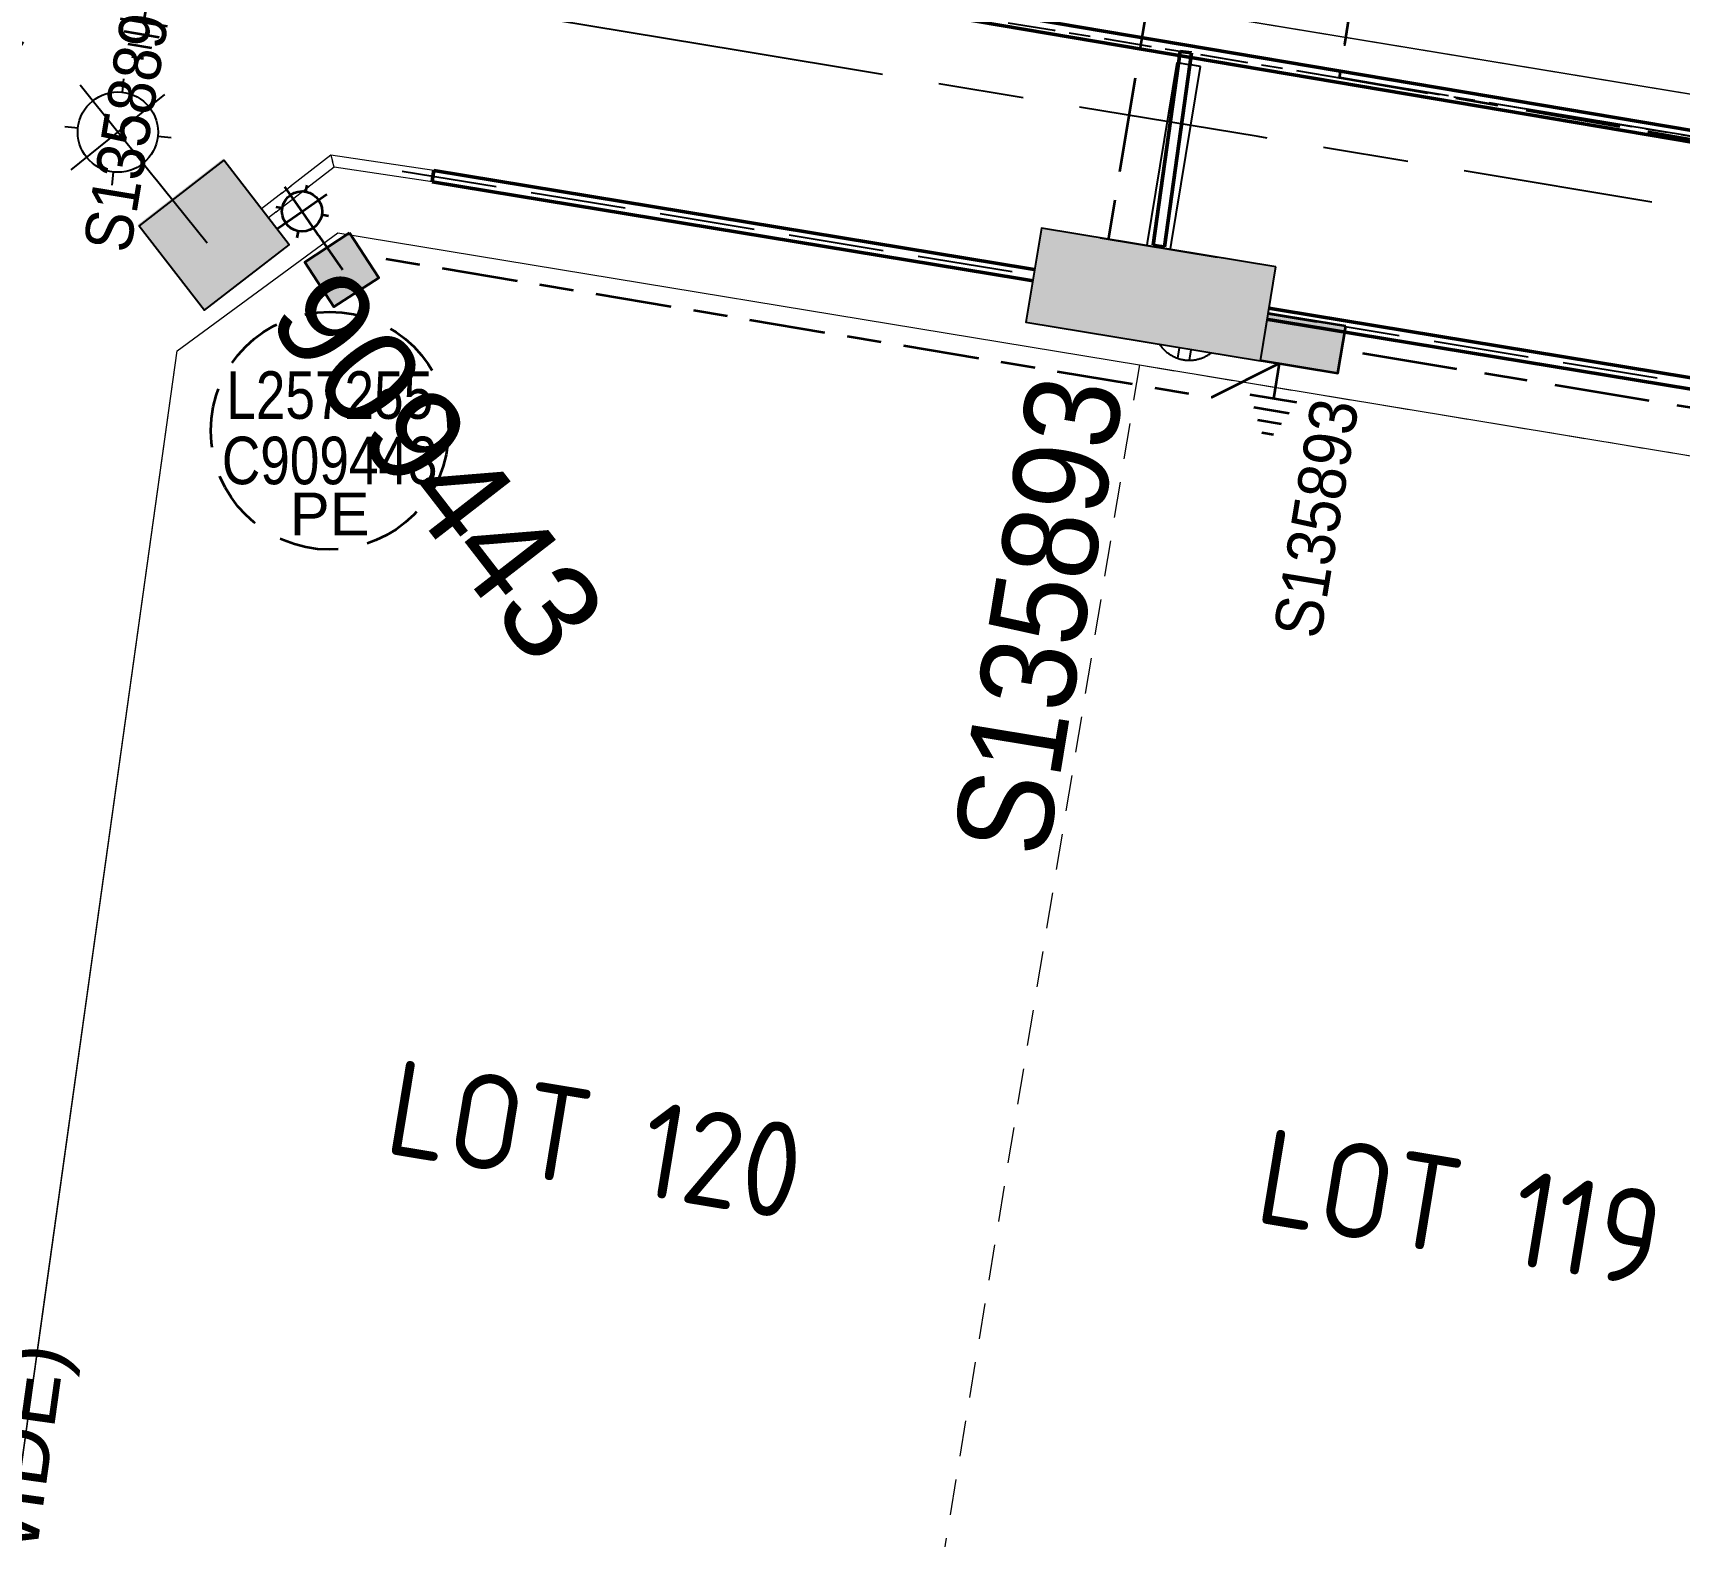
# Model space of a CAD drawing. Header units: metres. Extents: x 301573 to 309518, y 6281168 to 6284857.
# Drawn here: x 302810.7 to 302880, y 6282937.5 to 6283000.7 of the extents above; entities that cross this region are included whole.
import ezdxf
from ezdxf.enums import TextEntityAlignment as Align

# ---------------------------------------------------------------- set-up
doc = ezdxf.new("R2010")
doc.units = ezdxf.units.M
for name, pattern in [('Cable Exist UG', [8.2, 4, -1.2, 1.8, -1.2]), ('Dash', [5, 3, -2]), ('DASHED', [0.75, 0.5, -0.25]), ('DOT', [6.35, 0, -6.35]), ('IE Trench LV', [5.5, 4, -1.5])]:
    doc.linetypes.add(name, pattern=pattern)
doc.layers.get('0').update_dxf_attribs({"color": 6})
doc.layers.add('_User Miscellaneous2', color=31, linetype='Continuous', lineweight=13, transparency=0.3)
for name, color, linetype, lineweight in [('_User_LV_Exist', 5, 'Continuous', 35), ('_User_SL_Exist', 4, 'Continuous', 35), ('Cadastre Developer_SP_NEW', 70, 'Continuous', 15), ('Cadastre Roads_SP_NEW', 42, 'Continuous', 15)]:
    doc.layers.add(name, color=color, linetype=linetype, lineweight=lineweight)
for name, color, linetype in [('Duct_SP_NEW', 2, 'Continuous'), ('Equip_LV_NEW', 2, 'Continuous'), ('Equip_SP_SL_EXT', 7, 'Continuous'), ('Mains_HV_New_U72', 2, 'Cable x'), ('Notes', 7, 'Continuous'), ('SupportsUG_SP_LV_NEW', 2, 'Continuous'), ('SupportsUG_SP_LV_SL_NEW', 2, 'Continuous'), ('Trench_SP_NEW', 2, 'Continuous'), ('UG_Details_SP_MISC', 7, 'Continuous')]:
    doc.layers.add(name, color=color, linetype=linetype)
doc.styles.add('DevPlan', font='isocp.shx', dxfattribs={"height": 2})
doc.styles.add('ieISOCP', font='arial.ttf', dxfattribs={"height": 1.5})
doc.styles.add('SL_LABEL', font='arial.ttf', dxfattribs={"height": 2})
doc.styles.get("Standard").update_dxf_attribs({"font": 'arial.ttf'})
doc.linetypes.add('Cable New UG', pattern='A,7,-0.25,["x",Standard,S=2,R=0,X=0.2,Y=-0.8],-2.1', length=9.35)
doc.linetypes.add('Cable x', pattern='A,5,-0.25,["x",Standard,S=2,R=0,X=0,Y=-0.8],-1.5', length=6.75)

# ---------------------------------------------------------------- blocks, each defined once
blk = doc.blocks.new('*U335')
at = {"width": 0.9}
blk.add_attdef('ASSET_NUM', text='', height=2, dxfattribs=at).set_placement((4, 2), align=Align.MIDDLE_LEFT)
for tag, p, flags in [('SUBURB', (-2, 0), 1), ('STREETNAME', (-1.8, 0), 9), ('PARENT', (-1.6, 0), 9), ('NOTES', (-1.4, 0), 9), ('LOCATION', (-1.2, 0), 9), ('LEGEND', (-1, 0), 9), ('USAGE', (-0.8, 0), 9), ('SUPPORT_TYPE', (-0.6, 0), 9), ('STATE', (-0.4, 0), 9), ('OWNED_BY', (-0.2, 0), 9)]:
    blk.add_attdef(tag, p, '', height=0.2, rotation=270, dxfattribs=dict(flags=flags))
blk.add_wipeout([(1, 2.5), (1, -2.5), (-1, -2.5), (-1, 2.5)])
at = {"layer": 'Notes'}
h = blk.add_hatch(color=256, dxfattribs=at)
h.dxf.hatch_style = 1
h.paths.add_polyline_path([(-1, 2.5), (-1, -1.25), (-1, 1.25), (-1, -2.5), (1, -2.5), (1, 2.5)])
blk.add_lwpolyline([(-1, 2.5), (-1, -1.25), (-1, 1.25), (-1, -2.5), (1, -2.5), (1, 2.5)], close=True)
blk = doc.blocks.new('*U262')
at = {"layer": 'Notes'}
h = blk.add_hatch(color=256, dxfattribs=at)
h.dxf.hatch_style = 1
h.paths.add_polyline_path([(-1.158, 1.14), (-1.158, -1.14), (1.122, -1.14), (1.122, 1.14)])
blk.add_lwpolyline([(-1.125, 1.125), (-1.125, -1.125), (1.125, -1.125), (1.125, 1.125)], close=True)
at = {"width": 0.9, "flags": 8}
blk.add_attdef('ASSET_NUM', text='', height=1.5, dxfattribs=at).set_placement((-50.753, 88.36), align=Align.MIDDLE_LEFT)
at = {"flags": 1}
blk.add_attdef('Z', (-55.517, 85.5), '', height=0.15, rotation=270, dxfattribs=at)
at = {"flags": 9}
for tag, p in [('NOTES', (-55.253, 85.5)), ('SUBURB', (-55.103, 85.5)), ('STREETNAME', (-54.953, 85.5)), ('LOCATION', (-54.803, 85.5)), ('LEGEND', (-54.653, 85.5)), ('USAGE', (-54.503, 85.5)), ('STATE', (-54.353, 85.5)), ('OWNED_BY', (-54.203, 85.5)), ('COLUMN_TYPE', (-54.053, 85.5)), ('STREET_CODE', (-53.903, 85.5)), ('STRUCTURE_PLANT_NUMBER', (-53.73, 85.5))]:
    blk.add_attdef(tag, text='', height=0.15, rotation=270, dxfattribs=at).set_placement(p, align=Align.MIDDLE_LEFT)
blk = doc.blocks.new('LV_UG_LINKS_CLOSED_NEW')
at = {"layer": 'Equip_LV_NEW'}
for tag, flags, p in [('ACTUAL_STATUS', 9, (3, -2)), ('OPERATING_VOLTAGE', 9, (3, -2.6)), ('ORIENTATION', 9, (3, -2.8)), ('CONSTRUCTED_VOLTAGE', 9, (3, -2.2)), ('NO_PHASES', 9, (3, -2.4)), ('STATE', 9, (3, -3)), ('SWITCH_TYPE', 9, (3, -3.2)), ('USAGE', 9, (3, -3.4)), ('OWNED_BY', 9, (3, -3.8)), ('OPERATED_BY', 9, (3, -4)), ('NOTES', 9, (3, -3.6)), ('MAINTAINED_BY', 9, (3, -4.2)), ('TYPE', 9, (3, -4.6)), ('Z', 1, (3, -4.8)), ('NUMBER_OF_PHASES', 9, (3, -4.4))]:
    blk.add_attdef(tag, text='', height=0.2, dxfattribs=dict(at, flags=flags)).set_placement(p, align=Align.MIDDLE_LEFT)
blk.add_wipeout([(4, 1.5), (3.963, 1.5), (3.926, 1.498), (3.89, 1.496), (3.853, 1.493), (3.816, 1.489), (3.78, 1.484), (3.744, 1.478), (3.707, 1.471), (3.671, 1.464), (3.636, 1.455), (3.6, 1.446), (3.565, 1.435), (3.529, 1.424), (3.495, 1.412), (3.46, 1.399), (3.426, 1.386), (3.392, 1.371), (3.359, 1.356), (3.326, 1.34), (3.293, 1.323), (3.261, 1.305), (3.229, 1.287), (3.198, 1.267), (3.167, 1.247), (3.136, 1.226), (3.106, 1.205), (3.077, 1.183), (3.048, 1.16), (3.02, 1.136), (2.993, 1.111), (2.966, 1.086), (2.939, 1.061), (2.914, 1.034), (2.889, 1.007), (2.864, 0.98), (2.84, 0.952), (2.817, 0.923), (2.795, 0.894), (2.774, 0.864), (2.753, 0.833), (2.733, 0.802), (2.713, 0.771), (2.695, 0.739), (2.677, 0.707), (2.66, 0.674), (2.644, 0.641), (2.629, 0.608), (2.614, 0.574), (2.601, 0.54), (2.588, 0.505), (2.576, 0.471), (2.565, 0.435), (2.554, 0.4), (2.545, 0.364), (2.536, 0.329), (2.529, 0.293), (2.522, 0.256), (2.516, 0.22), (2.511, 0.184), (2.507, 0.147), (2.504, 0.11), (2.502, 0.074), (2.5, 0.037), (2.5, 0), (2.5, -0.037), (2.502, -0.074), (2.504, -0.11), (2.507, -0.147), (2.511, -0.184), (2.516, -0.22), (2.522, -0.256), (2.529, -0.293), (2.536, -0.329), (2.545, -0.364), (2.554, -0.4), (2.565, -0.435), (2.576, -0.471), (2.588, -0.505), (2.601, -0.54), (2.614, -0.574), (2.629, -0.608), (2.644, -0.641), (2.66, -0.674), (2.677, -0.707), (2.695, -0.739), (2.713, -0.771), (2.733, -0.802), (2.753, -0.833), (2.774, -0.864), (2.795, -0.894), (2.817, -0.923), (2.84, -0.952), (2.864, -0.98), (2.889, -1.007), (2.914, -1.034), (2.939, -1.061), (2.966, -1.086), (2.993, -1.111), (3.02, -1.136), (3.048, -1.16), (3.077, -1.183), (3.106, -1.205), (3.136, -1.226), (3.167, -1.247), (3.198, -1.267), (3.229, -1.287), (3.261, -1.305), (3.293, -1.323), (3.326, -1.34), (3.359, -1.356), (3.392, -1.371), (3.426, -1.386), (3.46, -1.399), (3.495, -1.412), (3.529, -1.424), (3.565, -1.435), (3.6, -1.446), (3.636, -1.455), (3.671, -1.464), (3.707, -1.471), (3.744, -1.478), (3.78, -1.484), (3.816, -1.489), (3.853, -1.493), (3.89, -1.496), (3.926, -1.498), (3.963, -1.5), (4, -1.5), (4.037, -1.5), (4.074, -1.498), (4.11, -1.496), (4.147, -1.493), (4.184, -1.489), (4.22, -1.484), (4.256, -1.478), (4.293, -1.471), (4.329, -1.464), (4.364, -1.455), (4.4, -1.446), (4.435, -1.435), (4.471, -1.424), (4.505, -1.412), (4.54, -1.399), (4.574, -1.386), (4.608, -1.371), (4.641, -1.356), (4.674, -1.34), (4.707, -1.323), (4.739, -1.305), (4.771, -1.287), (4.802, -1.267), (4.833, -1.247), (4.864, -1.226), (4.894, -1.205), (4.923, -1.183), (4.952, -1.16), (4.98, -1.136), (5.007, -1.111), (5.034, -1.086), (5.061, -1.061), (5.086, -1.034), (5.111, -1.007), (5.136, -0.98), (5.16, -0.952), (5.183, -0.923), (5.205, -0.894), (5.226, -0.864), (5.247, -0.833), (5.267, -0.802), (5.287, -0.771), (5.305, -0.739), (5.323, -0.707), (5.34, -0.674), (5.356, -0.641), (5.371, -0.608), (5.386, -0.574), (5.399, -0.54), (5.412, -0.505), (5.424, -0.471), (5.435, -0.435), (5.446, -0.4), (5.455, -0.364), (5.464, -0.329), (5.471, -0.293), (5.478, -0.256), (5.484, -0.22), (5.489, -0.184), (5.493, -0.147), (5.496, -0.11), (5.498, -0.074), (5.5, -0.037), (5.5, 0), (5.5, 0.037), (5.498, 0.074), (5.496, 0.11), (5.493, 0.147), (5.489, 0.184), (5.484, 0.22), (5.478, 0.256), (5.471, 0.293), (5.464, 0.329), (5.455, 0.364), (5.446, 0.4), (5.435, 0.435), (5.424, 0.471), (5.412, 0.505), (5.399, 0.54), (5.386, 0.574), (5.371, 0.608), (5.356, 0.641), (5.34, 0.674), (5.323, 0.707), (5.305, 0.739), (5.287, 0.771), (5.267, 0.802), (5.247, 0.833), (5.226, 0.864), (5.205, 0.894), (5.183, 0.923), (5.16, 0.952), (5.136, 0.98), (5.111, 1.007), (5.086, 1.034), (5.061, 1.061), (5.034, 1.086), (5.007, 1.111), (4.98, 1.136), (4.952, 1.16), (4.923, 1.183), (4.894, 1.205), (4.864, 1.226), (4.833, 1.247), (4.802, 1.267), (4.771, 1.287), (4.739, 1.305), (4.707, 1.323), (4.674, 1.34), (4.641, 1.356), (4.608, 1.371), (4.574, 1.386), (4.54, 1.399), (4.505, 1.412), (4.471, 1.424), (4.435, 1.435), (4.4, 1.446), (4.364, 1.455), (4.329, 1.464), (4.293, 1.471), (4.256, 1.478), (4.22, 1.484), (4.184, 1.489), (4.147, 1.493), (4.11, 1.496), (4.074, 1.498), (4.037, 1.5)]).dxf.layer = 'Equip_LV_NEW'
for p, q in [((3.75, 1.479), (3.75, -1.479)), ((4.25, 1.479), (4.25, -1.479))]:
    blk.add_line(p, q, dxfattribs=at)
at = {"layer": 'Equip_LV_NEW', "flags": 128}
blk.add_lwpolyline([(4, 1.5), (3.963, 1.5), (3.926, 1.498), (3.89, 1.496), (3.853, 1.493), (3.816, 1.489), (3.78, 1.484), (3.744, 1.478), (3.707, 1.471), (3.671, 1.464), (3.636, 1.455), (3.6, 1.446), (3.565, 1.435), (3.529, 1.424), (3.495, 1.412), (3.46, 1.399), (3.426, 1.386), (3.392, 1.371), (3.359, 1.356), (3.326, 1.34), (3.293, 1.323), (3.261, 1.305), (3.229, 1.287), (3.198, 1.267), (3.167, 1.247), (3.136, 1.226), (3.106, 1.205), (3.077, 1.183), (3.048, 1.16), (3.02, 1.136), (2.993, 1.111), (2.966, 1.086), (2.939, 1.061), (2.914, 1.034), (2.889, 1.007), (2.864, 0.98), (2.84, 0.952), (2.817, 0.923), (2.795, 0.894), (2.774, 0.864), (2.753, 0.833), (2.733, 0.802), (2.713, 0.771), (2.695, 0.739), (2.677, 0.707), (2.66, 0.674), (2.644, 0.641), (2.629, 0.608), (2.614, 0.574), (2.601, 0.54), (2.588, 0.505), (2.576, 0.471), (2.565, 0.435), (2.554, 0.4), (2.545, 0.364), (2.536, 0.329), (2.529, 0.293), (2.522, 0.256), (2.516, 0.22), (2.511, 0.184), (2.507, 0.147), (2.504, 0.11), (2.502, 0.074), (2.5, 0.037), (2.5, 0), (2.5, -0.037), (2.502, -0.074), (2.504, -0.11), (2.507, -0.147), (2.511, -0.184), (2.516, -0.22), (2.522, -0.256), (2.529, -0.293), (2.536, -0.329), (2.545, -0.364), (2.554, -0.4), (2.565, -0.435), (2.576, -0.471), (2.588, -0.505), (2.601, -0.54), (2.614, -0.574), (2.629, -0.608), (2.644, -0.641), (2.66, -0.674), (2.677, -0.707), (2.695, -0.739), (2.713, -0.771), (2.733, -0.802), (2.753, -0.833), (2.774, -0.864), (2.795, -0.894), (2.817, -0.923), (2.84, -0.952), (2.864, -0.98), (2.889, -1.007), (2.914, -1.034), (2.939, -1.061), (2.966, -1.086), (2.993, -1.111), (3.02, -1.136), (3.048, -1.16), (3.077, -1.183), (3.106, -1.205), (3.136, -1.226), (3.167, -1.247), (3.198, -1.267), (3.229, -1.287), (3.261, -1.305), (3.293, -1.323), (3.326, -1.34), (3.359, -1.356), (3.392, -1.371), (3.426, -1.386), (3.46, -1.399), (3.495, -1.412), (3.529, -1.424), (3.565, -1.435), (3.6, -1.446), (3.636, -1.455), (3.671, -1.464), (3.707, -1.471), (3.744, -1.478), (3.78, -1.484), (3.816, -1.489), (3.853, -1.493), (3.89, -1.496), (3.926, -1.498), (3.963, -1.5), (4, -1.5), (4.037, -1.5), (4.074, -1.498), (4.11, -1.496), (4.147, -1.493), (4.184, -1.489), (4.22, -1.484), (4.256, -1.478), (4.293, -1.471), (4.329, -1.464), (4.364, -1.455), (4.4, -1.446), (4.435, -1.435), (4.471, -1.424), (4.505, -1.412), (4.54, -1.399), (4.574, -1.386), (4.608, -1.371), (4.641, -1.356), (4.674, -1.34), (4.707, -1.323), (4.739, -1.305), (4.771, -1.287), (4.802, -1.267), (4.833, -1.247), (4.864, -1.226), (4.894, -1.205), (4.923, -1.183), (4.952, -1.16), (4.98, -1.136), (5.007, -1.111), (5.034, -1.086), (5.061, -1.061), (5.086, -1.034), (5.111, -1.007), (5.136, -0.98), (5.16, -0.952), (5.183, -0.923), (5.205, -0.894), (5.226, -0.864), (5.247, -0.833), (5.267, -0.802), (5.287, -0.771), (5.305, -0.739), (5.323, -0.707), (5.34, -0.674), (5.356, -0.641), (5.371, -0.608), (5.386, -0.574), (5.399, -0.54), (5.412, -0.505), (5.424, -0.471), (5.435, -0.435), (5.446, -0.4), (5.455, -0.364), (5.464, -0.329), (5.471, -0.293), (5.478, -0.256), (5.484, -0.22), (5.489, -0.184), (5.493, -0.147), (5.496, -0.11), (5.498, -0.074), (5.5, -0.037), (5.5, 0), (5.5, 0.037), (5.498, 0.074), (5.496, 0.11), (5.493, 0.147), (5.489, 0.184), (5.484, 0.22), (5.478, 0.256), (5.471, 0.293), (5.464, 0.329), (5.455, 0.364), (5.446, 0.4), (5.435, 0.435), (5.424, 0.471), (5.412, 0.505), (5.399, 0.54), (5.386, 0.574), (5.371, 0.608), (5.356, 0.641), (5.34, 0.674), (5.323, 0.707), (5.305, 0.739), (5.287, 0.771), (5.267, 0.802), (5.247, 0.833), (5.226, 0.864), (5.205, 0.894), (5.183, 0.923), (5.16, 0.952), (5.136, 0.98), (5.111, 1.007), (5.086, 1.034), (5.061, 1.061), (5.034, 1.086), (5.007, 1.111), (4.98, 1.136), (4.952, 1.16), (4.923, 1.183), (4.894, 1.205), (4.864, 1.226), (4.833, 1.247), (4.802, 1.267), (4.771, 1.287), (4.739, 1.305), (4.707, 1.323), (4.674, 1.34), (4.641, 1.356), (4.608, 1.371), (4.574, 1.386), (4.54, 1.399), (4.505, 1.412), (4.471, 1.424), (4.435, 1.435), (4.4, 1.446), (4.364, 1.455), (4.329, 1.464), (4.293, 1.471), (4.256, 1.478), (4.22, 1.484), (4.184, 1.489), (4.147, 1.493), (4.11, 1.496), (4.074, 1.498), (4.037, 1.5)], close=True, dxfattribs=at)
blk = doc.blocks.new('*U345')
at = {"layer": '_User_LV_Exist'}
for p, q in [((2.5, 1), (2.5, -1)), ((3, 0.75), (3, -0.75)), ((3.5, 0.5), (3.5, -0.5)), ((4, 0.25), (4, -0.25))]:
    blk.add_line(p, q, dxfattribs=at)
at = {"width": 0.9}
blk.add_attdef('ASSET_NUM', text='', height=2, dxfattribs=at).set_placement((4, 2), align=Align.MIDDLE_LEFT)
for tag, p, flags in [('SUBURB', (-2, 0), 1), ('STREETNAME', (-1.8, 0), 9), ('PARENT', (-1.6, 0), 9), ('NOTES', (-1.4, 0), 9), ('LOCATION', (-1.2, 0), 9), ('LEGEND', (-1, 0), 9), ('USAGE', (-0.8, 0), 9), ('SUPPORT_TYPE', (-0.6, 0), 9), ('STATE', (-0.4, 0), 9), ('OWNED_BY', (-0.2, 0), 9)]:
    blk.add_attdef(tag, p, '', height=0.2, rotation=270, dxfattribs=dict(flags=flags))
blk.add_wipeout([(1, 2.5), (1, -2.5), (-1, -2.5), (-1, 2.5)])
at = {"layer": 'Notes'}
h = blk.add_hatch(color=256, dxfattribs=at)
h.dxf.hatch_style = 1
h.paths.add_polyline_path([(-1, 2.5), (-1, -1.25), (-1, 1.25), (-1, -2.5), (1, -2.5), (1, 2.5)])
blk.add_lwpolyline([(-1, 2.5), (-1, -1.25), (-1, 1.25), (-1, -2.5), (1, -2.5), (1, 2.5)], close=True)
at = {"layer": '_User_LV_Exist'}
blk.add_line((1, 0), (2.5, 0), dxfattribs=at)
at = {"layer": '_User_LV_Exist', "ltscale": 10, "rotation": 270}
blk.add_blockref('LV_UG_LINKS_CLOSED_NEW', (0, 0), dxfattribs=at)
blk = doc.blocks.new('*U274')
at = {"layer": 'Notes'}
h = blk.add_hatch(color=256, dxfattribs=at)
h.dxf.hatch_style = 1
h.paths.add_polyline_path([(-1.158, 1.14), (-1.158, -1.14), (1.122, -1.14), (1.122, 1.14)])
blk.add_lwpolyline([(-1.125, 1.125), (-1.125, -1.125), (1.125, -1.125), (1.125, 1.125)], close=True)
at = {"width": 0.9, "flags": 8}
blk.add_attdef('ASSET_NUM', text='', height=1.5, dxfattribs=at).set_placement((-50.248, 89.013), align=Align.MIDDLE_LEFT)
at = {"flags": 1}
blk.add_attdef('Z', (-55.012, 86.153), '', height=0.15, rotation=270, dxfattribs=at)
at = {"flags": 9}
for tag, p in [('NOTES', (-54.748, 86.153)), ('SUBURB', (-54.598, 86.153)), ('STREETNAME', (-54.448, 86.153)), ('LOCATION', (-54.298, 86.153)), ('LEGEND', (-54.148, 86.153)), ('USAGE', (-53.998, 86.153)), ('STATE', (-53.848, 86.153)), ('OWNED_BY', (-53.698, 86.153)), ('COLUMN_TYPE', (-53.548, 86.153)), ('STREET_CODE', (-53.398, 86.153)), ('STRUCTURE_PLANT_NUMBER', (-53.225, 86.153))]:
    blk.add_attdef(tag, text='', height=0.15, rotation=270, dxfattribs=at).set_placement(p, align=Align.MIDDLE_LEFT)
blk = doc.blocks.new('*U253')
at = {"linetype": 'DASHED', "ltscale": 5}
blk.add_circle((0, 0), 5, dxfattribs=at)
at = {"insert": (0, -2.6), "char_height": 1.8, "attachment_point": 2}
blk.add_mtext('PE', dxfattribs=at)
at = {"width": 0.8}
blk.add_attdef('SNUMBER', text='', height=1.8, dxfattribs=at).set_placement((0, 0.5), align=Align.CENTER)
at = {"flags": 1}
blk.add_attdef('Z', (0, 0), '', height=0.2, dxfattribs=at)
at = {"width": 0.8}
blk.add_attdef('CNUMBER', text='', height=1.8, dxfattribs=at).set_placement((0, -0.25), align=Align.TOP_CENTER)
blk = doc.blocks.new('*U244')
at = {"flags": 9}
for tag, p in [('LRATECODE', (-7.4, 0)), ('LOUTREACHVOCAB', (-7.2, 0)), ('LOUTREACH', (-7, 0)), ('LANTNUMBER', (-6.6, 0)), ('LNEW', (-6.4, 0)), ('LMASTVOCAB', (-6.2, 0)), ('LMAST', (-6, 0)), ('LLAMPVOCAB', (-5.8, 0)), ('LLAMP', (-5.6, 0)), ('LEXIST', (-5.4, 0)), ('LCHARGE3PERCENT', (-5.2, 0)), ('LCHARGE3', (-5, 0)), ('LCHARGE2PERCENT', (-4.8, 0)), ('LCHARGE2', (-4.6, 0)), ('LCHARGE1PERCENT', (-4.4, 0)), ('LCHARGE1', (-4.2, 0)), ('LCATEGORY', (-4, 0)), ('LBRACKETVOCAB', (-3.8, 0)), ('LBRACKET', (-3.6, 0)), ('LKINGHEIGHT', (-3.4, 0)), ('CREPLACE', (-3.2, 0)), ('CREMOVE', (-3, 0)), ('CNUMBER', (-2.8, 0)), ('CNEW', (-2.6, 0)), ('CEXIST', (-2.4, 0)), ('USAGE', (-2.2, 0)), ('STATE', (-2, 0)), ('OWNED_BY', (-1.8, 0)), ('ORIENTATION', (-1.6, 0)), ('OPERATING_VOLTAGE', (-1.4, 0)), ('NO_PHASES', (-1.2, 0)), ('LANTERN_TYPE', (-1, 0)), ('LANTERN_PURPOSE', (-0.8, 0)), ('CONTROL_TYPE', (-0.6, 0)), ('CONSTRUCTED_VOLTAGE', (-0.4, 0))]:
    blk.add_attdef(tag, text='', height=0.001, rotation=270, dxfattribs=at).set_placement(p, align=Align.MIDDLE_LEFT)
at = {"style": 'SL_LABEL', "flags": 9}
blk.add_attdef('STREET_CODE', text='', height=0.001, rotation=270, dxfattribs=at).set_placement((0.001, 0), align=Align.MIDDLE_LEFT)
at = {"flags": 1}
blk.add_attdef('Z', (0, 0), '', height=0.001, rotation=270, dxfattribs=at)
at = {"width": 0.9}
blk.add_attdef('LNUMBER', text='', height=1, dxfattribs=at).set_placement((7, -1), align=Align.MIDDLE_LEFT)
at = {"flags": 9}
for tag, p in [('LREMOVE', (0, -7.6)), ('LREPLACE', (0, -7.8)), ('LTYPE', (0, -8)), ('LTYPEVOCAB', (0, -8.2)), ('LEGEND', (0, -8.4)), ('SUBURB', (0, -8.6)), ('STREETNAME', (0, -8.8)), ('LOCATION', (0, -9)), ('NOTES', (0, -9.2)), ('MAINTAINED_BY', (0, -9.863))]:
    blk.add_attdef(tag, text='', height=0.001, dxfattribs=at).set_placement(p, align=Align.MIDDLE_LEFT)
blk.add_attdef('OPERATED_BY', (0, -9.607), '', height=0.001, dxfattribs=at)
blk.add_wipeout([(-5.343, 15.66), (-4.384, 14.886), (-3.917, 13.746), (-4.691, 12.787), (-5.83, 12.32), (-6.79, 13.094), (-7.257, 14.234), (-6.483, 15.193)])
for p, q in [((-5.587, 13.99), (-5.343, 15.66)), ((-6.483, 15.193), (-6.259, 14.892)), ((-4.384, 14.886), (-4.685, 14.662)), ((-7.257, 14.234), (-5.587, 13.99)), ((-6.165, 10.032), (-5.587, 13.99)), ((-5.587, 13.99), (-3.917, 13.746)), ((-6.79, 13.094), (-6.489, 13.318)), ((-4.691, 12.787), (-4.915, 13.088))]:
    blk.add_line(p, q)
blk.add_circle((-5.587, 13.99), 1.125)
blk = doc.blocks.new('*U341')
at = {"layer": '_User_LV_Exist'}
for p, q in [((-3, 0.75), (-3, -0.75)), ((-2.5, 1), (-2.5, -1)), ((-4, 0.25), (-4, -0.25)), ((-3.5, 0.5), (-3.5, -0.5))]:
    blk.add_line(p, q, dxfattribs=at)
at = {"width": 0.9}
blk.add_attdef('ASSET_NUM', text='', height=2, dxfattribs=at).set_placement((4, 2), align=Align.MIDDLE_LEFT)
for tag, p, flags in [('SUBURB', (-2, 0), 1), ('STREETNAME', (-1.8, 0), 9), ('PARENT', (-1.6, 0), 9), ('NOTES', (-1.4, 0), 9), ('LOCATION', (-1.2, 0), 9), ('LEGEND', (-1, 0), 9), ('USAGE', (-0.8, 0), 9), ('SUPPORT_TYPE', (-0.6, 0), 9), ('STATE', (-0.4, 0), 9), ('OWNED_BY', (-0.2, 0), 9)]:
    blk.add_attdef(tag, p, '', height=0.2, rotation=270, dxfattribs=dict(flags=flags))
blk.add_wipeout([(1, 2.5), (1, -2.5), (-1, -2.5), (-1, 2.5)])
at = {"layer": 'Notes'}
h = blk.add_hatch(color=256, dxfattribs=at)
h.dxf.hatch_style = 1
h.paths.add_polyline_path([(-1, 2.5), (-1, -1.25), (-1, 1.25), (-1, -2.5), (1, -2.5), (1, 2.5)])
blk.add_lwpolyline([(-1, 2.5), (-1, -1.25), (-1, 1.25), (-1, -2.5), (1, -2.5), (1, 2.5)], close=True)
at = {"layer": '_User_LV_Exist'}
blk.add_line((-1, 0), (-2.5, 0), dxfattribs=at)
at = {"layer": '_User_LV_Exist', "ltscale": 10, "rotation": 270}
blk.add_blockref('LV_UG_LINKS_CLOSED_NEW', (0, 0), dxfattribs=at)
blk = doc.blocks.new('*U275')
at = {"flags": 9}
for tag, p in [('LRATECODE', (-7.4, 0)), ('LOUTREACHVOCAB', (-7.2, 0)), ('LOUTREACH', (-7, 0)), ('LANTNUMBER', (-6.6, 0)), ('LNEW', (-6.4, 0)), ('LMASTVOCAB', (-6.2, 0)), ('LMAST', (-6, 0)), ('LLAMPVOCAB', (-5.8, 0)), ('LLAMP', (-5.6, 0)), ('LEXIST', (-5.4, 0)), ('LCHARGE3PERCENT', (-5.2, 0)), ('LCHARGE3', (-5, 0)), ('LCHARGE2PERCENT', (-4.8, 0)), ('LCHARGE2', (-4.6, 0)), ('LCHARGE1PERCENT', (-4.4, 0)), ('LCHARGE1', (-4.2, 0)), ('LCATEGORY', (-4, 0)), ('LBRACKETVOCAB', (-3.8, 0)), ('LBRACKET', (-3.6, 0)), ('LKINGHEIGHT', (-3.4, 0)), ('CREPLACE', (-3.2, 0)), ('CREMOVE', (-3, 0)), ('CNUMBER', (-2.8, 0)), ('CNEW', (-2.6, 0)), ('CEXIST', (-2.4, 0)), ('USAGE', (-2.2, 0)), ('STATE', (-2, 0)), ('OWNED_BY', (-1.8, 0)), ('ORIENTATION', (-1.6, 0)), ('OPERATING_VOLTAGE', (-1.4, 0)), ('NO_PHASES', (-1.2, 0)), ('LANTERN_TYPE', (-1, 0)), ('LANTERN_PURPOSE', (-0.8, 0)), ('CONTROL_TYPE', (-0.6, 0)), ('CONSTRUCTED_VOLTAGE', (-0.4, 0))]:
    blk.add_attdef(tag, text='', height=0.001, rotation=270, dxfattribs=at).set_placement(p, align=Align.MIDDLE_LEFT)
at = {"style": 'SL_LABEL', "flags": 9}
blk.add_attdef('STREET_CODE', text='', height=0.001, rotation=270, dxfattribs=at).set_placement((0.001, 0), align=Align.MIDDLE_LEFT)
at = {"flags": 1}
blk.add_attdef('Z', (0, 0), '', height=0.001, rotation=270, dxfattribs=at)
at = {"width": 0.9}
blk.add_attdef('LNUMBER', text='', height=1, dxfattribs=at).set_placement((7, -1), align=Align.MIDDLE_LEFT)
at = {"flags": 9}
for tag, p in [('LREMOVE', (0, -7.6)), ('LREPLACE', (0, -7.8)), ('LTYPE', (0, -8)), ('LTYPEVOCAB', (0, -8.2)), ('LEGEND', (0, -8.4)), ('SUBURB', (0, -8.6)), ('STREETNAME', (0, -8.8)), ('LOCATION', (0, -9)), ('NOTES', (0, -9.2)), ('MAINTAINED_BY', (0, -9.863))]:
    blk.add_attdef(tag, text='', height=0.001, dxfattribs=at).set_placement(p, align=Align.MIDDLE_LEFT)
blk.add_attdef('OPERATED_BY', (0, -9.607), '', height=0.001, dxfattribs=at)
blk.add_wipeout([(-7.585, 8.386), (-6.615, 7.626), (-6.131, 6.493), (-6.891, 5.523), (-8.024, 5.039), (-8.994, 5.799), (-9.477, 6.932), (-8.718, 7.902)])
for p, q in [((-7.804, 6.712), (-7.585, 8.386)), ((-8.718, 7.902), (-8.489, 7.605)), ((-6.615, 7.626), (-6.912, 7.398)), ((-9.477, 6.932), (-7.804, 6.712)), ((-8.325, 2.747), (-7.804, 6.712)), ((-7.804, 6.712), (-6.131, 6.493)), ((-8.994, 5.799), (-8.697, 6.027)), ((-6.891, 5.523), (-7.119, 5.82))]:
    blk.add_line(p, q)
blk.add_circle((-7.804, 6.712), 1.125)

msp = doc.modelspace()

# ---------------------------------------------------------------- linework, layer by layer
at = {"layer": '_User Miscellaneous2', "linetype": 'Dash', "ltscale": 0.5}
for q in [(302846.887, 6282923.639), (302894.918, 6282980.498)]:
    msp.add_line((302857.275, 6282986.699), q, dxfattribs=at)
at = {"layer": '_User_LV_Exist', "linetype": 'Cable Exist UG', "flags": 128}
for points in [[(302885.561, 6282995.293), (302865.701, 6282998.768), (302869.146, 6283020.593), (302851.664, 6283023.458), (302850.954, 6283019.124)], [(302857.904, 6282988.674), (302855.51, 6282989.146), (302860.484, 6283018.972), (302855.122, 6283019.851), (302854.895, 6283018.475)], [(303008.171, 6282963.869), (302865.789, 6282987.323)]]:
    msp.add_lwpolyline(points, dxfattribs=at)
at = {"layer": 'Cadastre Developer_SP_NEW'}
for p, q in [((302891.307, 6282996.295), (302853.96, 6283002.447)), ((302816.8, 6282987.287), (302823.552, 6282992.254)), ((302823.552, 6282992.254), (302857.275, 6282986.699)), ((302808.775, 6282929.917), (302816.8, 6282987.287))]:
    msp.add_line(p, q, dxfattribs=at)
at = {"layer": 'Cadastre Roads_SP_NEW', "linetype": 'Continuous', "flags": 128}
for points in [[(303051.904, 6282863.108), (303048.878, 6282970.338), (303003.347, 6282977.839), (302966, 6282983.991), (302928.654, 6282990.143), (302891.307, 6282996.295), (302853.96, 6283002.447), (302816.614, 6283008.599), (302810.693, 6283009.575), (302804.175, 6283005.308), (302797.209, 6282955.512), (302791.996, 6282918.245)], [(302808.775, 6282929.917), (302816.8, 6282987.287), (302823.552, 6282992.254), (302857.275, 6282986.699), (302894.918, 6282980.498), (302932.56, 6282974.297), (302970.203, 6282968.096), (303007.846, 6282961.895), (303028.312, 6282958.524), (303034.402, 6282951.551), (303036.366, 6282881.954)]]:
    msp.add_lwpolyline(points, dxfattribs=at)
at = {"layer": 'Duct_SP_NEW'}
for p, q in [((302857.432, 6282990.727), (302858.862, 6282999.41)), ((302858.419, 6282990.564), (302859.849, 6282999.247)), ((302858.862, 6282999.41), (302859.356, 6282999.329)), ((302859.849, 6282999.247), (302859.356, 6282999.329)), ((302857.432, 6282990.727), (302857.925, 6282990.646)), ((302858.419, 6282990.564), (302857.925, 6282990.646))]:
    msp.add_line(p, q, dxfattribs=at)
at = {"layer": 'Mains_HV_New_U72', "linetype": 'Cable Exist UG', "ltscale": 2, "flags": 128}
for points in [[(303101.561, 6282816.278), (303100.345, 6282814.532), (303079.723, 6282822.833), (303046.583, 6282837.338), (303050.201, 6282863.203), (303046.925, 6282968.633), (302865.701, 6282998.768), (302867.814, 6283012.158)], [(302840.475, 6282999.905), (302812.984, 6283004.434), (302807.628, 6282996.063), (302786.246, 6282841.093), (302771.761, 6282842.946)], [(303096.838, 6282809.875), (303098.307, 6282812.119), (303078.562, 6282820.067), (303043.296, 6282835.501), (303047.194, 6282863.365), (303044.003, 6282966.078), (302862.273, 6282996.296), (302840.475, 6282999.905)]]:
    msp.add_lwpolyline(points, dxfattribs=at)
at = {"layer": 'Trench_SP_NEW', "linetype": 'Cable Exist UG', "ltscale": 0.5, "flags": 128}
msp.add_lwpolyline([(302783.899, 6282848.09), (302805.823, 6283003.948), (302811.522, 6283007.715), (302853.684, 6283000.77), (303046.925, 6282968.633), (303050.201, 6282863.203), (303046.583, 6282837.338), (303048.2, 6282836.629)], dxfattribs=at)
at = {"layer": 'Trench_SP_NEW', "linetype": 'IE Trench LV', "flags": 128}
msp.add_lwpolyline([(302826.269, 6282994.847), (302852.829, 6282990.472), (303026.58, 6282961.85)], dxfattribs=at)
at = {"layer": 'UG_Details_SP_MISC', "lineweight": 50}
for p, q in [((302821.748, 6283006), (302886.047, 6282995.131)), ((302821.819, 6283006.475), (302886.126, 6282995.604)), ((302857.856, 6282991.73), (302858.992, 6282999.881)), ((302858.331, 6282991.664), (302859.467, 6282999.814)), ((302858.992, 6282999.881), (302859.229, 6282999.848)), ((302859.467, 6282999.814), (302859.229, 6282999.848)), ((302827.597, 6282994.872), (302827.558, 6282994.635)), ((302827.519, 6282994.398), (302827.558, 6282994.635)), ((302857.856, 6282991.73), (302858.094, 6282991.697)), ((302858.331, 6282991.664), (302858.094, 6282991.697))]:
    msp.add_line(p, q, dxfattribs=at)
at = {"layer": 'UG_Details_SP_MISC', "lineweight": 0}
for p in [(302827.593, 6282994.872), (302827.522, 6282994.397)]:
    msp.add_line(p, (302827.558, 6282994.635), dxfattribs=at)

# ---------------------------------------------------------------- block references
at = {"layer": '_User_SL_Exist', "linetype": 'DOT', "ltscale": 10}
ref = msp.add_blockref('*U253', (302823.214, 6282983.931), dxfattribs=at)
ref.add_attrib('SNUMBER', 'L257255', dxfattribs={"layer": '0', "ltscale": 10, "height": 2, "width": 0.8}).set_placement((302823.214, 6282984.431), align=Align.CENTER)
ref.add_attrib('CNUMBER', 'C909443', dxfattribs={"ltscale": 10, "height": 2, "width": 0.8}).set_placement((302823.214, 6282983.681), align=Align.TOP_CENTER)

# ---------------------------------------------------------------- texts
at = {"layer": '_User Miscellaneous2', "char_height": 4, "attachment_point": 5, "rotation": 350.64566, "style": 'DevPlan'}
for s, insert in [(' \\PLOT 120', (302834.924, 6282957.415)), ('LOT 119', (302870.77, 6282951.264))]:
    msp.add_mtext(s, dxfattribs=dict(at, insert=insert))
at = {"layer": '_User_LV_Exist', "linetype": 'IE Trench LV', "insert": (302802.535, 6282895.17), "char_height": 2.5, "attachment_point": 1, "rotation": 82.02828, "style": 'ieISOCP'}
msp.add_mtext_dynamic_manual_height_columns('PROPOSED ROAD (15m WIDE)', width=55.26641, gutter_width=7.5, heights=[0], dxfattribs=at)

# ---------------------------------------------------------------- next in the draw order: block references
at = {"layer": '_User_LV_Exist'}
ref = msp.add_blockref('*U345', (302863.325, 6282987.744), dxfattribs=dict(at, rotation=260.6456595175707))
ref.add_attrib('ASSET_NUM', 'S135893', dxfattribs={"layer": '0', "height": 2, "rotation": 80.64566, "width": 0.9}).set_placement((302863.89, 6282975.285), align=Align.MIDDLE_LEFT)
at = {"layer": 'Equip_SP_SL_EXT', "linetype": 'Dash', "lineweight": 50, "xscale": 1.5, "yscale": 1.5, "zscale": 1.5, "rotation": 47.13356308973795}
msp.add_blockref('*U244', (302835.385, 6282988.354), dxfattribs=at)

# ---------------------------------------------------------------- next in the draw order: linework, layer by layer
at = {"layer": '_User_SL_Exist', "linetype": 'Cable Exist UG', "ltscale": 0.8, "flags": 128}
msp.add_lwpolyline([(302863.162, 6282986.757), (302860.315, 6282985.325), (302824.664, 6282991.305)], dxfattribs=at)
at = {"layer": 'UG_Details_SP_MISC', "lineweight": 50}
for p, q in [((302827.597, 6282994.872), (303026.619, 6282962.087)), ((302827.519, 6282994.398), (303026.541, 6282961.613))]:
    msp.add_line(p, q, dxfattribs=at)

# ---------------------------------------------------------------- next in the draw order: block references
at = {"layer": '_User_LV_Exist'}
ref = msp.add_blockref('*U341', (302815.79, 6283003.566), dxfattribs=dict(at, rotation=80.64565951532589))
ref.add_attrib('ASSET_NUM', 'S135889', dxfattribs={"layer": '0', "height": 2, "rotation": 80.64566, "width": 0.9}).set_placement((302813.821, 6282991.512), align=Align.MIDDLE_LEFT)

# ---------------------------------------------------------------- next in the draw order: block references
at = {"layer": '_User_LV_Exist', "linetype": 'Cable New UG', "lineweight": 50, "xscale": 0.75, "yscale": 0.75, "zscale": 0.75, "rotation": 42.37096605049232}
msp.add_blockref('*U275', (302829.766, 6282993.379), dxfattribs=at)
at = {"layer": 'SupportsUG_SP_LV_NEW'}
ref = msp.add_blockref('*U335', (302857.763, 6282989.659), dxfattribs=dict(at, xscale=2, yscale=2, zscale=2, rotation=260.6456595175707))
ref.add_attrib('ASSET_NUM', 'S135893', dxfattribs={"layer": '0', "height": 4, "rotation": 80.64566, "width": 0.9}).set_placement((302851.388, 6282966.23), align=Align.MIDDLE_LEFT)

# ---------------------------------------------------------------- next in the draw order: linework, layer by layer
at = {"layer": 'UG_Details_SP_MISC', "lineweight": 0}
for p, q in [((302823.266, 6282995.521), (302820.345, 6282993.256)), ((302827.593, 6282994.872), (302823.266, 6282995.521)), ((302823.266, 6282995.521), (302823.332, 6282995.268)), ((302823.398, 6282995.015), (302820.639, 6282992.877)), ((302823.398, 6282995.015), (302823.332, 6282995.268)), ((302827.522, 6282994.397), (302823.398, 6282995.015)), ((302820.345, 6282993.256), (302820.492, 6282993.066)), ((302820.639, 6282992.877), (302820.492, 6282993.066))]:
    msp.add_line(p, q, dxfattribs=at)

# ---------------------------------------------------------------- next in the draw order: block references
at = {"layer": '_User_SL_Exist', "rotation": 303.0166255605848}
msp.add_blockref('*U274', (302823.721, 6282990.692), dxfattribs=at)
at = {"layer": 'SupportsUG_SP_LV_SL_NEW'}
ref = msp.add_blockref('*U262', (302818.353, 6282992.153), dxfattribs=dict(at, xscale=2, yscale=2, zscale=2, rotation=307.7792225998304))
ref.add_attrib('ASSET_NUM', '909443', dxfattribs={"layer": '0', "height": 4, "rotation": 307.77922}).set_placement((302822.061, 6282989.846), align=Align.MIDDLE_LEFT)

doc.saveas('drawing.dxf')
